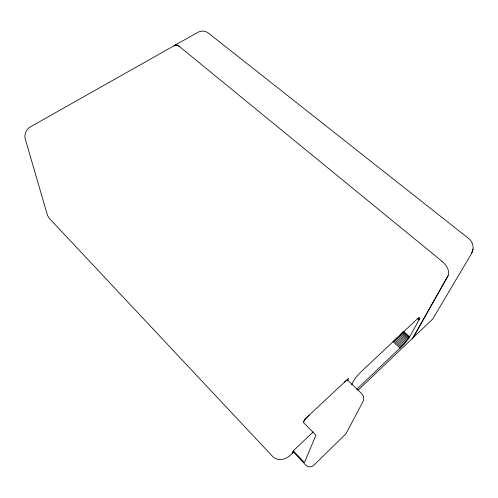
<?xml version="1.0" encoding="UTF-8"?>
<svg xmlns="http://www.w3.org/2000/svg" width="498" height="498" viewBox="0 0 498 498"><rect width="100%" height="100%" fill="white"/><g stroke="black" fill="none" stroke-linecap="round" stroke-linejoin="round"><path stroke-width="0.75" d="M347.517 380.055L361.598 393.52C363.789 395.549 364.374 398.929 363.005 401.575L345.917 433.814L314.001 465.082C311.798 467.498 307.764 467.348 305.585 464.976L293.036 451.468M356.749 389.324L403.99 344.186L409.319 337.407L419.048 319.859C421.706 315.365 415.637 319.934 414.747 321.353L363.341 369.622C358.778 374.029 354.034 378.685 351.756 384.749M357.95 390.289L432.675 319.081L471.749 253.221L472.353 251.353M472.521 250.855C474.221 246.367 472.154 241.076 468.375 238.274L208.108 32.856C205.251 30.795 201.236 30.571 198.117 32.177L30.546 126.778C25.852 129.337 23.636 135.35 25.653 140.33L47.528 215.435L49.427 218.473L272.157 455.963C278.401 462.947 288.728 458.807 293.204 451.947M471.749 253.221L473.1 249.062M313.286 431.797L293.26 450.852L292.382 453.286L293.92 451.823M413.01 337.812L448.156 275.612M441.981 261.251L179.666 46.712A10.464 4.756 61 0 0 174.07 45.972M418.631 317.575L419.739 318.539M418.357 318.166L419.465 319.131M417.392 318.415L419.048 319.859M403.847 331.624L409.661 336.785M402.938 331.743L409.319 337.407M402.135 332.191L408.852 338.161M401.55 333.05L408.26 339.014M400.865 333.996L407.557 339.953M400.075 335.005L406.76 340.968M399.215 336.063L405.889 342.026M398.288 337.14L404.961 343.103M396.769 337.725L403.99 344.186M395.786 338.783L403 345.251M394.796 339.792L402.01 346.272M393.831 340.744L401.046 347.224M392.903 341.603L400.118 348.102M293.26 450.852L304.452 462.561L315.919 435.196L303.456 422.509L304.546 419.484L348.637 378.281L347.536 380.765A6.331 0.971 -46.9 0 0 344.373 382.265M303.73 421.75A6.555 1.021 -46.3 0 1 309.102 415.226M412.002 338.814A10.844 5.161 45.6 0 0 412.96 337.856L448.1 275.668A12.5 6.991 44.9 0 0 441.925 261.301M174.126 45.934A10.464 4.756 61 0 1 179.728 46.675"/></g></svg>
